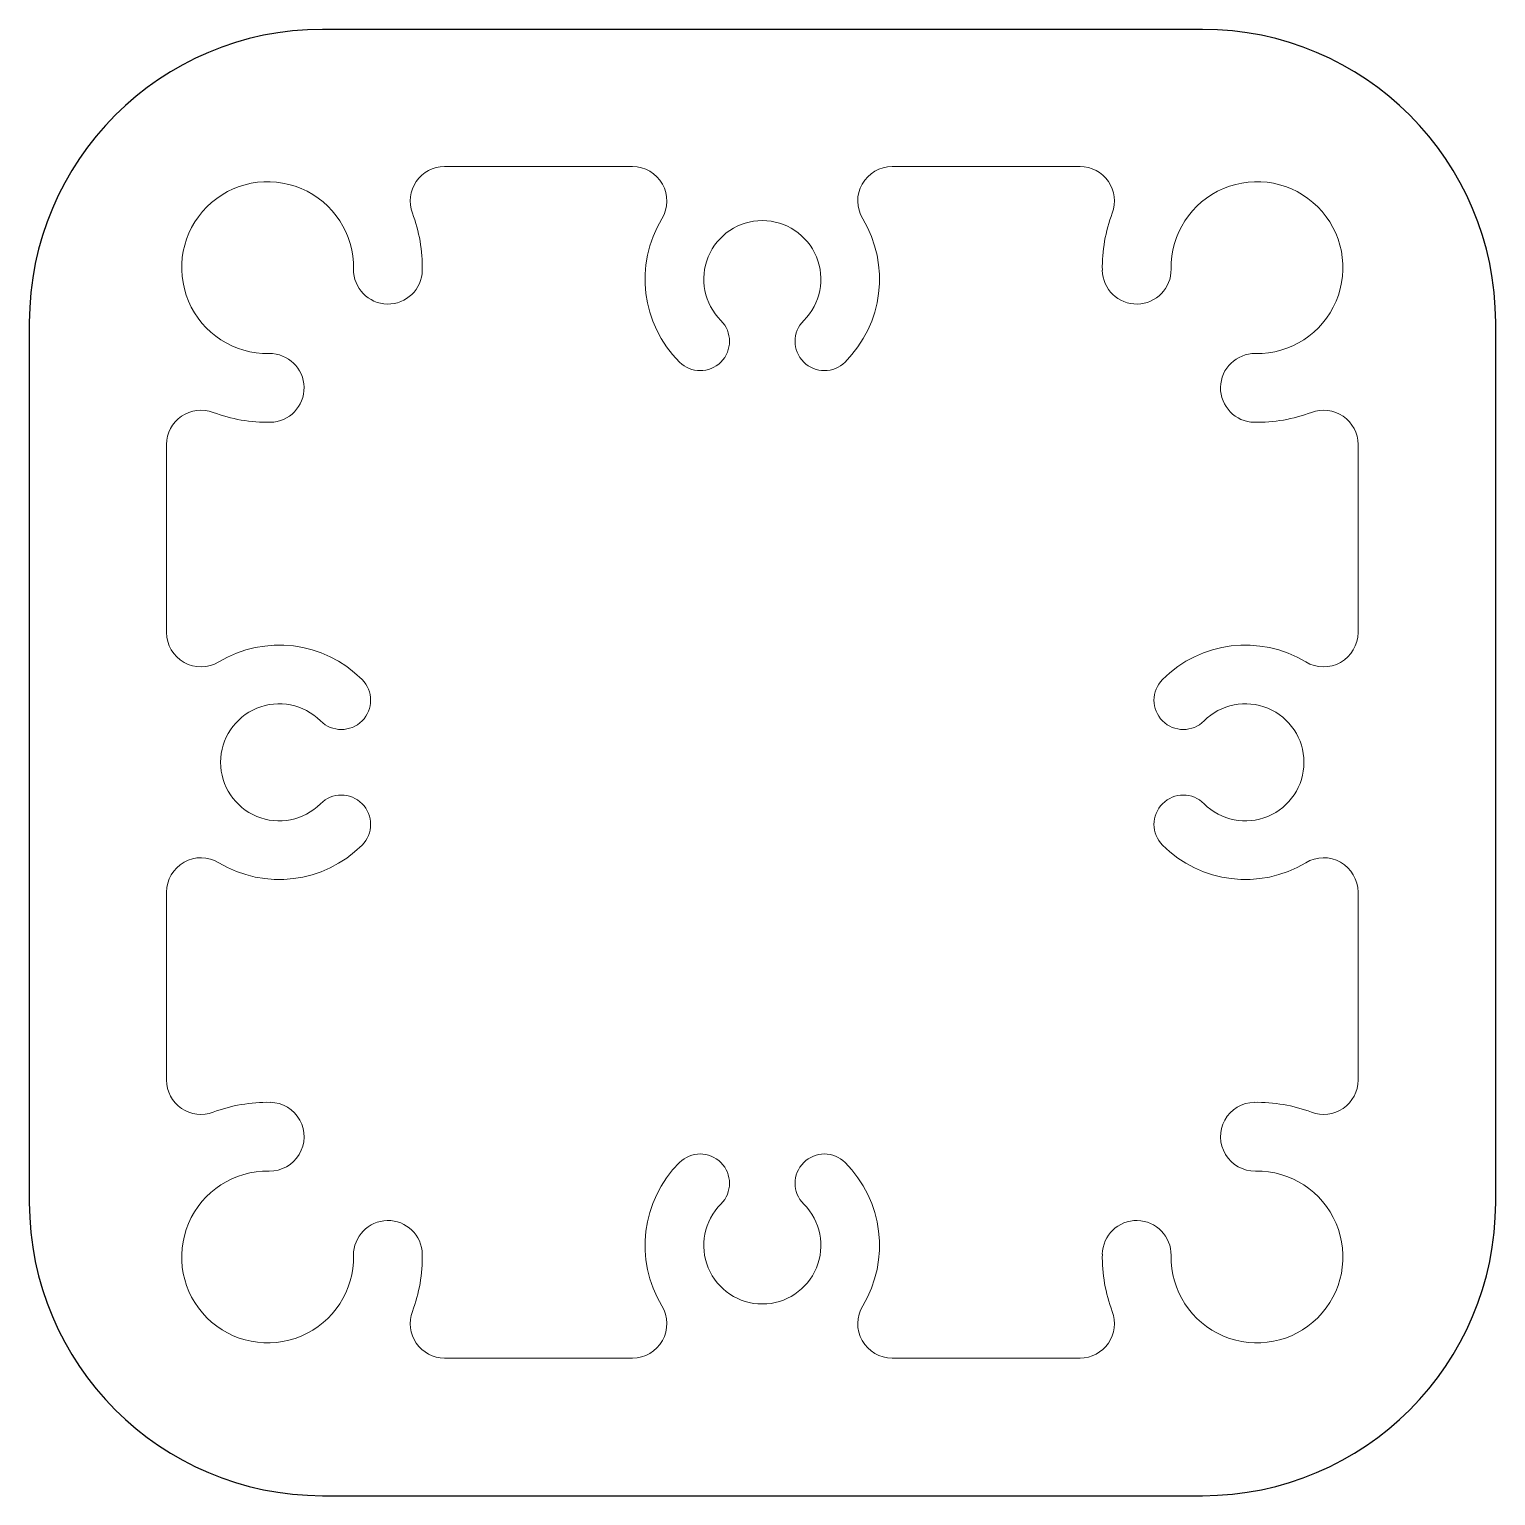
# Model space of a CAD drawing. Extents: x -24.9 to 25.9, y -24.7 to 26.1.
import ezdxf

# ---------------------------------------------------------------- set-up
doc = ezdxf.new("R2010")
doc.units = 0
doc.header["$MEASUREMENT"] = 0
doc.layers.get('0').update_dxf_attribs({"linetype": 'CONTINUOUS'})

msp = doc.modelspace()

# ---------------------------------------------------------------- linework, layer by layer
for p, q in [((15.756, 26.063), (-14.724, 26.063)), ((-24.884, 15.903), (-24.884, -14.577)), ((25.916, -14.577), (25.916, 15.903)), ((-14.724, -24.737), (15.756, -24.737))]:
    msp.add_line(p, q)
at = {"linetype": 'Continuous', "lineweight": 0}
for p, q in [((-10.5, 21.308), (-3.988, 21.308)), ((5.007, 21.308), (11.519, 21.308)), ((-20.128, 5.168), (-20.128, 11.68)), ((21.147, 11.68), (21.147, 5.168)), ((-20.128, -10.339), (-20.128, -3.827)), ((21.147, -3.827), (21.147, -10.339)), ((-3.988, -19.967), (-10.5, -19.967)), ((11.519, -19.967), (5.007, -19.967))]:
    msp.add_line(p, q, dxfattribs=at)
for centre, start, end in [((-14.724, 15.903), 90, 180), ((15.756, 15.903), 0, 90), ((-14.724, -14.577), 180, 270), ((15.756, -14.577), 270, 360)]:
    msp.add_arc(centre, 10.16, start, end)
for centre, radius, start, end in [((-10.5, 20.117), 1.191, 90, 200.6479), ((-3.988, 20.117), 1.191, 328.9405, 90), ((5.007, 20.117), 1.191, 90, 211.0595), ((11.519, 20.117), 1.191, 339.3521, 90), ((-16.628, 17.808), 2.977, 359.0112, 270.9888), ((17.647, 17.808), 2.977, 269.0112, 180.9888), ((-16.628, 17.808), 5.358, 359.0112, 20.6479), ((0.509, 17.408), 4.06, 148.9405, 225), ((0.509, 17.408), 2.028, 314.9964, 225), ((0.509, 17.408), 4.06, 314.9982, 31.0595), ((17.647, 17.808), 5.358, 159.3521, 180.9888), ((-12.461, 17.736), 1.191, 179.0112, 359.0112), ((13.48, 17.736), 1.191, 180.9888, 0.9888), ((-1.643, 15.256), 1.016, 225, 45), ((2.662, 15.256), 1.016, 135, 315), ((-16.556, 13.641), 1.191, 270.9888, 90.9888), ((17.575, 13.641), 1.191, 89.0112, 269.0112), ((-18.937, 11.68), 1.191, 69.3521, 180), ((-16.628, 17.808), 5.358, 249.3521, 270.9888), ((17.647, 17.808), 5.358, 269.0112, 290.6479), ((19.956, 11.68), 1.191, 360, 110.6479), ((-18.937, 5.168), 1.191, 180, 301.0595), ((19.956, 5.168), 1.191, 238.9405, 360), ((-16.229, 0.67), 4.06, 44.9982, 121.0595), ((17.247, 0.67), 4.06, 58.9405, 135.0018), ((-14.076, 2.822), 1.016, 225, 45), ((15.095, 2.822), 1.016, 135, 315), ((-16.229, 0.67), 2.028, 44.9964, 315), ((17.247, 0.67), 2.028, 225, 135.0036), ((-14.076, -1.482), 1.016, 315, 135), ((15.095, -1.482), 1.016, 45, 225), ((-16.229, 0.67), 4.06, 238.9405, 315), ((17.247, 0.67), 4.06, 225, 301.0595), ((-18.937, -3.827), 1.191, 58.9405, 180), ((19.956, -3.827), 1.191, 360, 121.0595), ((-18.937, -10.339), 1.191, 180, 290.6479), ((19.956, -10.339), 1.191, 249.3521, 360), ((-16.628, -16.467), 5.358, 89.0112, 110.6479), ((-16.556, -12.3), 1.191, 269.0112, 89.0112), ((17.575, -12.3), 1.191, 90.9888, 270.9888), ((17.647, -16.467), 5.358, 69.3521, 90.9888), ((0.509, -16.068), 4.06, 135, 211.0595), ((-1.643, -13.915), 1.016, 315, 135), ((2.662, -13.915), 1.016, 45, 225), ((0.509, -16.068), 4.06, 328.9405, 45.0018), ((-16.628, -16.467), 2.977, 89.0112, 0.9888), ((17.647, -16.467), 2.977, 179.0112, 90.9888), ((0.509, -16.068), 2.028, 135, 45.0036), ((-12.461, -16.395), 1.191, 0.9888, 180.9888), ((13.48, -16.395), 1.191, 359.0112, 179.0112), ((-16.628, -16.467), 5.358, 339.3521, 0.9888), ((17.647, -16.467), 5.358, 179.0112, 200.6479), ((-3.988, -18.777), 1.191, 270, 31.0595), ((5.007, -18.777), 1.191, 148.9405, 270), ((-10.5, -18.777), 1.191, 159.3521, 270), ((11.519, -18.777), 1.191, 270, 20.6479)]:
    msp.add_arc(centre, radius, start, end, dxfattribs=at)

doc.saveas('drawing.dxf')
